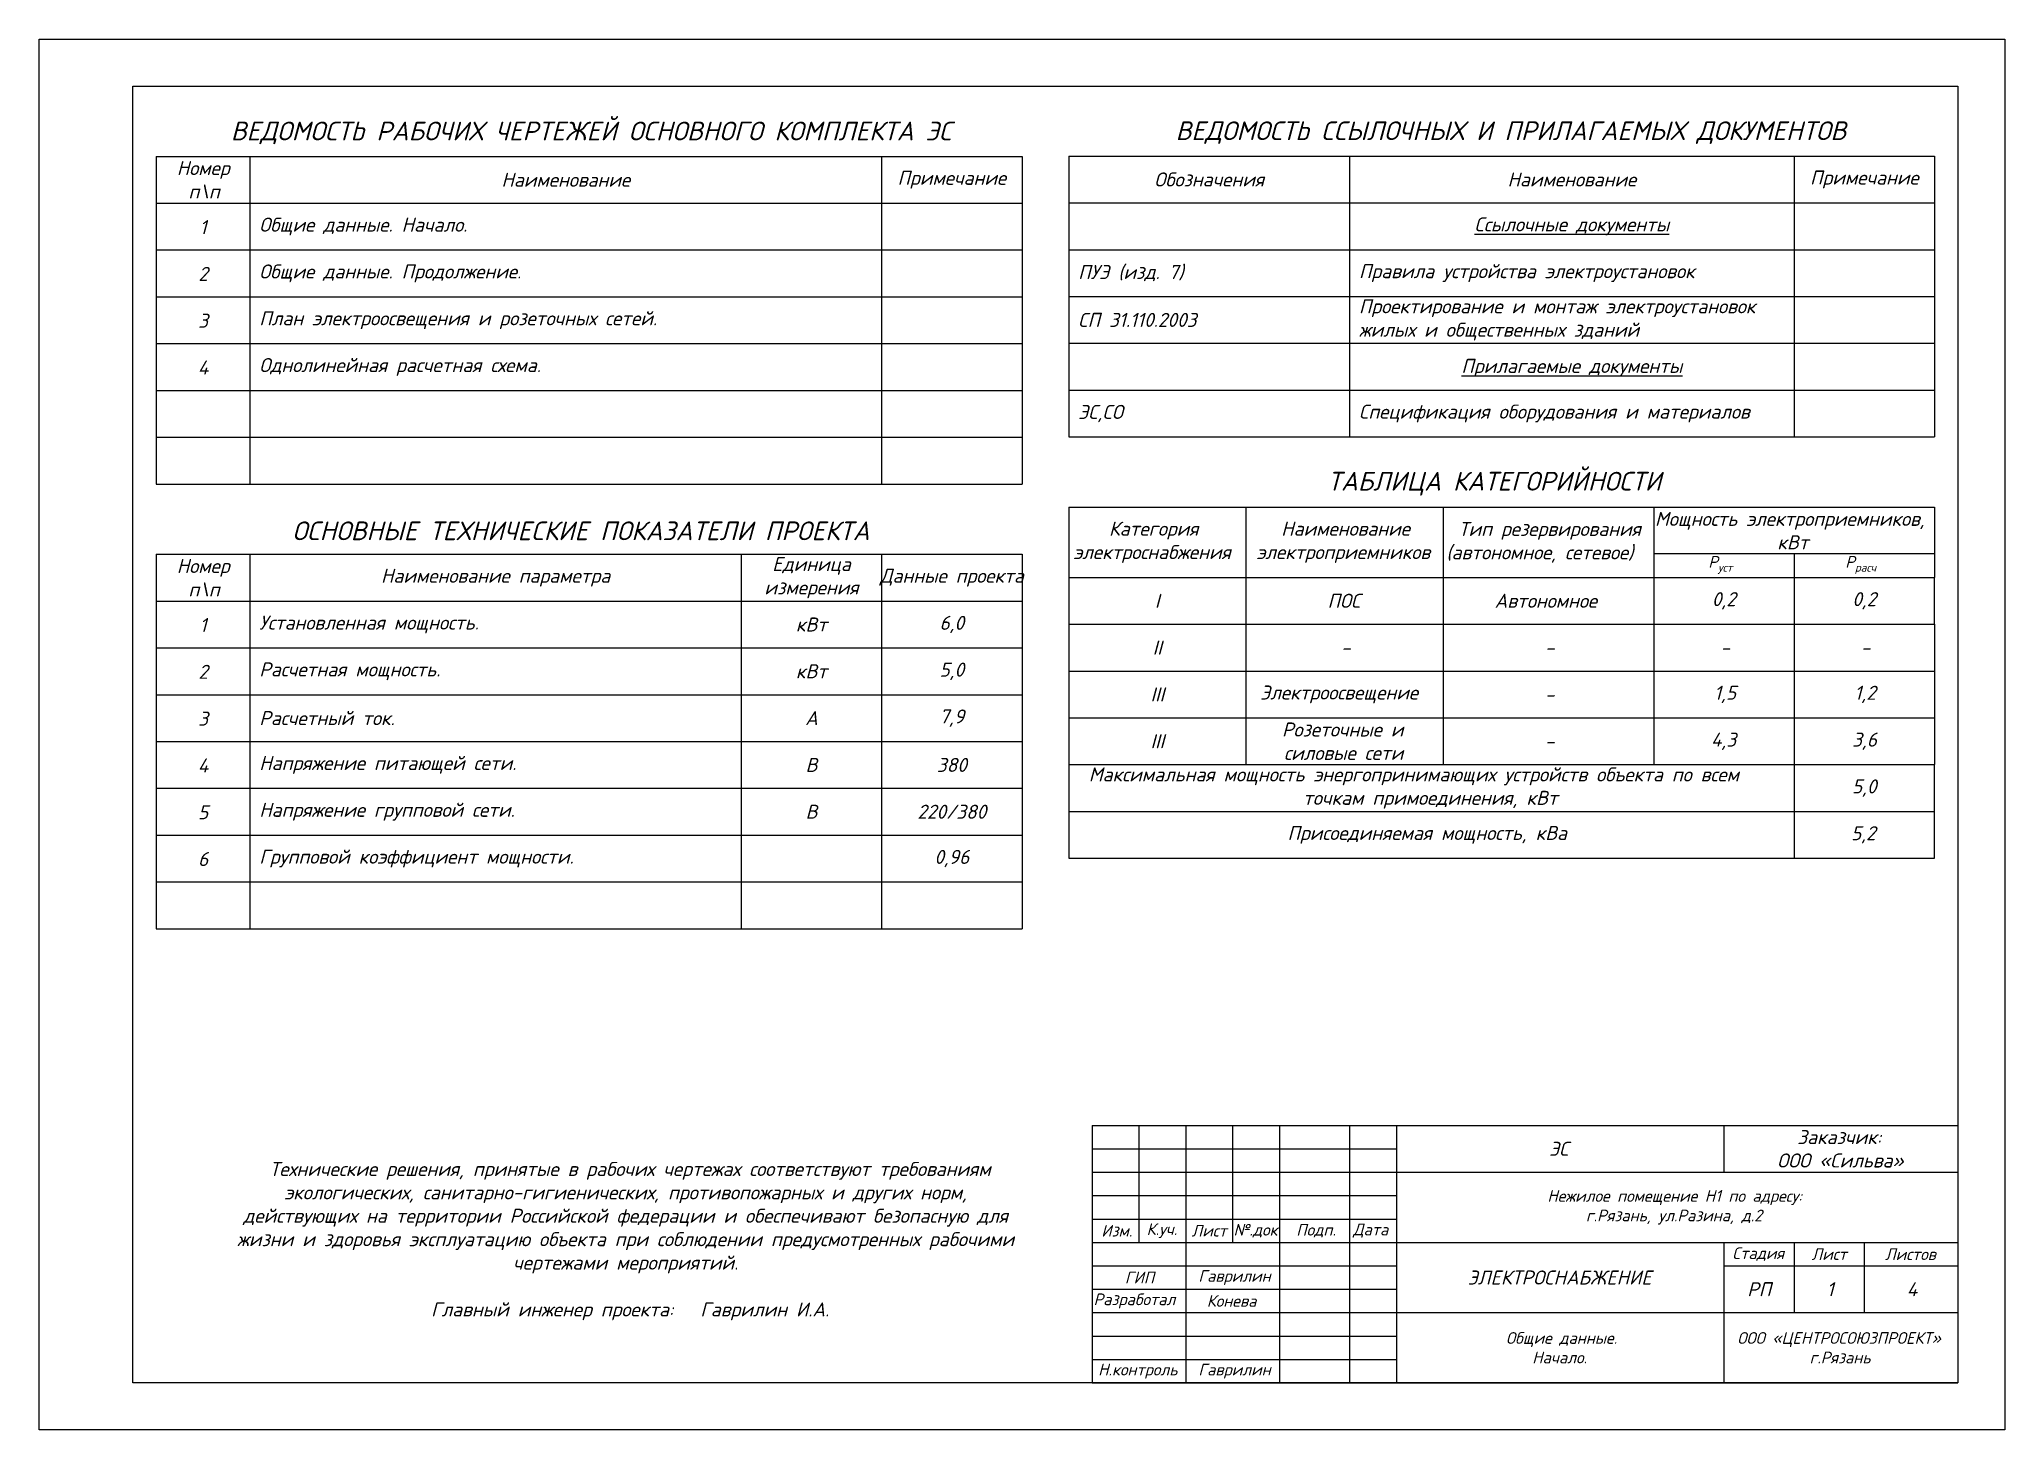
# Paper-space layout 'ОД.1' of a CAD drawing. Header units: millimetres. Extents: x -3 to 417, y -3 to 294.
import ezdxf

# ---------------------------------------------------------------- set-up
doc = ezdxf.new("R2010")
doc.units = ezdxf.units.MM
doc.layers.add('Оформление', color=204, linetype='Continuous', lineweight=25)
doc.styles.get("Standard").update_dxf_attribs({"font": 'txt.shx'})

# ---------------------------------------------------------------- blocks, each defined once
blk = doc.blocks.new('Рамка и штамп')
for p, q in [((0, 297), (420, 297)), ((0, 0), (0, 297)), ((420, 297), (420, 0)), ((20, 287), (410, 287)), ((20, 10), (20, 287)), ((410, 287), (410, 10)), ((225, 65), (410, 65)), ((225, 65), (225, 10)), ((235, 65), (235, 40)), ((245, 65), (245, 10)), ((255, 65), (255, 40)), ((265, 65), (265, 10)), ((280, 65), (280, 10)), ((290, 65), (290, 10)), ((360, 65), (360, 55)), ((225, 60), (290, 60)), ((225, 55), (410, 55)), ((225, 50), (290, 50)), ((225, 45), (290, 45)), ((225, 40), (410, 40)), ((360, 40), (360, 10)), ((375, 40), (375, 25)), ((390, 40), (390, 25)), ((225, 35), (290, 35)), ((280, 35), (290, 35)), ((360, 35), (410, 35)), ((390, 35), (390, 25)), ((225, 30), (290, 30)), ((280, 30), (280, 25)), ((225, 25), (410, 25)), ((225, 20), (290, 20)), ((225, 15), (290, 15)), ((410, 10), (20, 10)), ((225, 10), (410, 10)), ((230, 10), (295, 10)), ((420, 0), (0, 0))]:
    blk.add_line(p, q)
at = {"layer": 'Оформление', "attachment_point": 4}
for s, insert, char_height, width in [('\\pi1.945;{\\fISOCPEUR|b0|i1|c204|p34;Изм.}', (225, 42.5), 2.5, 9.9961), ('\\pi1.6222;{\\fISOCPEUR|b0|i1|c204|p34;К.уч.}', (235, 42.5), 2.5, 10), ('\\pi1.2108;{\\fISOCPEUR|b0|i1|c204|p34;Лист}', (245.02, 42.5), 2.5, 9.9784), ('\\pi0.19697;{\\fISOCPEUR|b0|i1|c204|p34;№.док.}', (255, 42.5), 2.5, 10), ('\\pi3.6042;{\\fISOCPEUR|b0|i1|c204|p34;Подп.}', (265, 42.5), 2.5, 15), ('\\pi0.73106;{\\fISOCPEUR|b0|i1|c204|p34;Дата}', (280, 42.5), 2.5, 10), ('\\pi1.7964;{\\fISOCPEUR|b0|i1|c204|p34;Стадия}', (360, 37.5), 2.5, 15), ('\\pi3.7216;{\\fISOCPEUR|b0|i1|c204|p34;Лист}', (375, 37.5), 2.5, 15), ('\\pi4.4242;{\\fISOCPEUR|b0|i1|c204|p34;Листов}', (390, 37.49), 2.5, 20), ('\\pi6.9848;{\\fISOCPEUR|b0|i1|c204|p34;ГИП}', (225, 32.5), 2.5, 20), ('\\pi4.9693;{\\fISOCPEUR|b0|i1|c204|p34;РП}', (360, 30), 3, 15), ('\\pi0.28977;{\\fISOCPEUR|b0|i1|c204|p34;Разработал}', (225, 27.5), 2.5, 20), ('\\pi2.8494;{\\fISOCPEUR|b0|i1|c204|p34;ООО «ЦЕНТРОСОЮЗПРОЕКТ»\\P\\pi18.316;г.Рязань}', (360, 17.5), 2.5, 50), ('\\pi1.2727;{\\fISOCPEUR|b0|i1|c204|p34;Н.контроль}', (225, 12.5), 2.5, 20), ('\\pi2.6847;{\\fISOCPEUR|b0|i1|c204|p34;Гаврилин}', (245, 12.5), 2.5, 20)]:
    blk.add_mtext(s, dxfattribs=dict(at, insert=insert, char_height=char_height, width=width))

psp = doc.layouts.new('ОД.1')

# ---------------------------------------------------------------- linework, layer by layer
at = {"layer": 'Оформление'}
for p, q in [((21.87, 268.89), (206.87, 268.89)), ((21.87, 268.89), (21.87, 258.89)), ((41.87, 268.89), (41.87, 258.89)), ((176.87, 268.89), (176.87, 258.89)), ((206.87, 268.89), (206.87, 258.89)), ((216.87, 268.95), (401.87, 268.95)), ((216.87, 268.95), (216.87, 258.95)), ((276.87, 268.95), (276.87, 258.95)), ((371.87, 268.95), (371.87, 258.95)), ((401.87, 268.95), (401.87, 258.95)), ((21.87, 258.89), (206.87, 258.89)), ((21.87, 258.89), (21.87, 248.89)), ((41.87, 258.89), (41.87, 248.89)), ((176.87, 258.89), (176.87, 248.89)), ((206.87, 258.89), (206.87, 248.89)), ((216.87, 258.95), (401.87, 258.95)), ((216.87, 258.95), (216.87, 248.95)), ((276.87, 258.95), (276.87, 248.95)), ((371.87, 258.95), (371.87, 248.95)), ((401.87, 258.95), (401.87, 248.95)), ((21.87, 248.89), (206.87, 248.89)), ((21.87, 248.89), (21.87, 238.89)), ((41.87, 248.89), (41.87, 238.89)), ((176.87, 248.89), (176.87, 238.89)), ((206.87, 248.89), (206.87, 238.89)), ((216.87, 248.95), (401.87, 248.95)), ((216.87, 248.95), (216.87, 238.95)), ((276.87, 248.95), (276.87, 238.95)), ((371.87, 248.95), (371.87, 238.95)), ((401.87, 248.95), (401.87, 238.95)), ((21.87, 238.89), (206.87, 238.89)), ((21.87, 238.89), (21.87, 228.89)), ((41.87, 238.89), (41.87, 228.89)), ((176.87, 238.89), (176.87, 228.89)), ((206.87, 238.89), (206.87, 228.89)), ((216.87, 238.95), (401.87, 238.95)), ((216.87, 238.95), (216.87, 228.95)), ((276.87, 238.95), (276.87, 228.95)), ((371.87, 238.95), (371.87, 228.95)), ((401.87, 238.95), (401.87, 228.95)), ((21.87, 228.89), (206.87, 228.89)), ((21.87, 228.89), (21.87, 218.89)), ((41.87, 228.89), (41.87, 218.89)), ((176.87, 228.89), (176.87, 218.89)), ((206.87, 228.89), (206.87, 218.89)), ((216.87, 228.95), (401.87, 228.95)), ((216.87, 228.95), (216.87, 218.95)), ((276.87, 228.95), (276.87, 218.95)), ((371.87, 228.95), (371.87, 218.95)), ((401.87, 228.95), (401.87, 218.95)), ((21.87, 218.89), (206.87, 218.89)), ((21.87, 218.89), (21.87, 208.89)), ((41.87, 218.89), (41.87, 208.89)), ((176.87, 218.89), (176.87, 208.89)), ((206.87, 218.89), (206.87, 208.89)), ((216.87, 218.95), (401.87, 218.95)), ((216.87, 218.95), (216.87, 208.95)), ((276.87, 218.95), (276.87, 208.95)), ((371.87, 218.95), (371.87, 208.95)), ((401.87, 218.95), (401.87, 208.95)), ((21.87, 208.89), (206.87, 208.89)), ((21.87, 208.89), (21.87, 198.89)), ((41.87, 208.89), (41.87, 198.89)), ((176.87, 208.89), (176.87, 198.89)), ((206.87, 208.89), (206.87, 198.89)), ((216.87, 208.95), (401.87, 208.95)), ((21.87, 198.89), (206.87, 198.89)), ((216.87, 193.95), (401.87, 193.95)), ((216.87, 193.95), (216.87, 178.95)), ((254.69, 193.95), (254.69, 178.95)), ((296.87, 193.95), (296.87, 178.95)), ((341.87, 193.95), (341.87, 178.95)), ((401.87, 193.95), (401.87, 178.95)), ((21.87, 183.89), (206.87, 183.89)), ((21.87, 183.89), (21.87, 173.89)), ((41.87, 183.89), (41.87, 173.89)), ((146.87, 183.89), (146.87, 173.89)), ((176.87, 183.89), (176.87, 173.89)), ((206.87, 183.89), (206.87, 173.89)), ((401.87, 183.95), (341.87, 183.95)), ((371.87, 183.95), (371.87, 178.95)), ((216.87, 178.95), (401.87, 178.95)), ((216.87, 178.95), (216.87, 168.95)), ((254.69, 178.95), (254.69, 168.95)), ((296.87, 178.95), (296.87, 168.95)), ((341.87, 178.95), (341.87, 168.95)), ((371.87, 178.95), (371.87, 168.95)), ((401.87, 168.95), (401.87, 178.95)), ((21.87, 173.89), (206.87, 173.89)), ((21.87, 173.89), (21.87, 163.89)), ((41.87, 173.89), (41.87, 163.89)), ((146.87, 173.89), (146.87, 163.89)), ((176.87, 173.89), (176.87, 163.89)), ((206.87, 173.89), (206.87, 163.89)), ((216.87, 168.95), (401.87, 168.95)), ((216.87, 168.95), (216.87, 158.95)), ((254.69, 168.95), (254.69, 158.95)), ((296.87, 168.95), (296.87, 158.95)), ((341.87, 168.95), (341.87, 158.95)), ((371.87, 168.95), (371.87, 158.95)), ((401.87, 168.95), (401.87, 158.95)), ((21.87, 163.89), (206.87, 163.89)), ((21.87, 163.89), (21.87, 153.89)), ((41.87, 163.89), (41.87, 153.89)), ((146.87, 163.89), (146.87, 153.89)), ((176.87, 163.89), (176.87, 153.89)), ((206.87, 163.89), (206.87, 153.89)), ((216.87, 158.95), (401.87, 158.95)), ((216.87, 158.95), (216.87, 148.95)), ((254.69, 158.95), (254.69, 148.95)), ((296.87, 158.95), (296.87, 148.95)), ((341.87, 158.95), (341.87, 148.95)), ((371.87, 158.95), (371.87, 148.95)), ((401.87, 158.95), (401.87, 148.95)), ((21.87, 153.89), (206.87, 153.89)), ((21.87, 153.89), (21.87, 143.89)), ((41.87, 153.89), (41.87, 143.89)), ((146.87, 153.89), (146.87, 143.89)), ((176.87, 153.89), (176.87, 143.89)), ((206.87, 153.89), (206.87, 143.89)), ((216.87, 148.95), (216.87, 138.95)), ((216.87, 148.95), (401.87, 148.95)), ((254.69, 148.95), (254.69, 138.95)), ((296.87, 148.95), (296.87, 138.95)), ((341.87, 148.95), (341.87, 138.95)), ((371.87, 148.95), (371.87, 138.95)), ((401.87, 148.95), (401.87, 138.95)), ((21.87, 143.89), (206.87, 143.89)), ((21.87, 143.89), (21.87, 133.89)), ((41.87, 143.89), (41.87, 133.89)), ((146.87, 143.89), (146.87, 133.89)), ((176.87, 143.89), (176.87, 133.89)), ((206.87, 143.89), (206.87, 133.89)), ((216.87, 138.95), (216.87, 128.95)), ((216.87, 138.95), (401.87, 138.95)), ((371.87, 138.95), (371.87, 128.95)), ((401.87, 128.95), (401.87, 138.95)), ((21.87, 133.89), (206.87, 133.89)), ((21.87, 133.89), (21.87, 123.89)), ((41.87, 133.89), (41.87, 123.89)), ((146.87, 133.89), (146.87, 123.89)), ((176.87, 133.89), (176.87, 123.89)), ((206.87, 133.89), (206.87, 123.89)), ((216.87, 128.95), (401.87, 128.95)), ((216.87, 128.95), (216.87, 118.95)), ((371.87, 128.95), (371.87, 118.95)), ((401.87, 118.95), (401.87, 128.95)), ((21.87, 123.89), (206.87, 123.89)), ((21.87, 123.89), (21.87, 113.89)), ((41.87, 123.89), (41.87, 113.89)), ((146.87, 123.89), (146.87, 113.89)), ((176.87, 123.89), (176.87, 113.89)), ((206.87, 123.89), (206.87, 113.89)), ((216.87, 118.95), (401.87, 118.95)), ((21.87, 113.89), (206.87, 113.89)), ((21.87, 113.89), (21.87, 103.89)), ((41.87, 113.89), (41.87, 103.89)), ((146.87, 113.89), (146.87, 103.89)), ((176.87, 113.89), (176.87, 103.89)), ((206.87, 113.89), (206.87, 103.89)), ((21.87, 103.89), (206.87, 103.89))]:
    psp.add_line(p, q, dxfattribs=at)

# ---------------------------------------------------------------- block references
psp.add_blockref('Рамка и штамп', (-3.13, -3.11), dxfattribs=at)

# ---------------------------------------------------------------- texts
for s, insert, char_height, width, attachment_point in [('{\\fISOCPEUR|b0|i1|c204|p34;ВЕДОМОСТЬ РАБОЧИХ ЧЕРТЕЖЕЙ ОСНОВНОГО КОМПЛЕКТА ЭС}', (114.8, 273.89), 4, 165.8692, 5), ('{\\fISOCPEUR|b0|i1|c204|p34;ВЕДОМОСТЬ ССЫЛОЧНЫХ И ПРИЛАГАЕМЫХ ДОКУМЕНТОВ}', (311.34, 273.95), 4, 169.5137, 5), ('\\pi4.3773;{\\fISOCPEUR|b0|i1|c204|p34;Номер\\P\\pi6.8614;п\\\\п}', (21.87, 263.89), 3, 20, 4), ('{\\fISOCPEUR|b0|i1|c204|p34;Наименование}', (109.37, 263.89), 3, 135, 5), ('{\\fISOCPEUR|b0|i1|c204|p34;Примечание}', (191.87, 263.89), 3, 30, 5), ('{\\fISOCPEUR|b0|i1|c204|p34;Обозначения}', (246.87, 263.95), 3, 60, 5), ('{\\fISOCPEUR|b0|i1|c204|p34;Наименование}', (324.37, 263.95), 3, 95, 5), ('{\\fISOCPEUR|b0|i1|c204|p34;Примечание}', (386.87, 263.95), 3, 30, 5), ('{\\fISOCPEUR|b0|i1|c204|p34;1}', (31.87, 253.78), 3, 20, 5), ('\\pl2;{\\fISOCPEUR|b0|i1|c204|p34;Общие данные. Начало.}', (41.87, 253.89), 3, 135, 4), ('{\\fISOCPEUR|b0|i1|c204|p34;\\LСсылочные документы}', (324.37, 253.95), 3, 95, 5), ('{\\fISOCPEUR|b0|i1|c204|p34;2}', (31.87, 243.78), 3, 20, 5), ('\\pl2;{\\fISOCPEUR|b0|i1|c204|p34;Общие данные. Продолжение.}', (41.87, 243.89), 3, 135, 4), ('\\pl2;{\\fISOCPEUR|b0|i1|c204|p34;ПУЭ (изд. 7)}', (216.87, 243.95), 3, 60, 4), ('\\pl2;{\\fISOCPEUR|b0|i1|c204|p34;Правила устройства электроустановок}', (276.87, 243.95), 3, 95, 4), ('{\\fISOCPEUR|b0|i1|c204|p34;3}', (31.87, 233.78), 3, 20, 5), ('\\pl2;{\\fISOCPEUR|b0|i1|c204|p34;План электроосвещения и розеточных сетей.}', (41.87, 233.89), 3, 135, 4), ('\\pl2;{\\fISOCPEUR|b0|i1|c204|p34;СП 31.110.2003}', (216.87, 233.95), 3, 60, 4), ('\\pl2;{\\fISOCPEUR|b0|i1|c204|p34;Проектирование и монтаж электроустановок\\Pжилых и общественных зданий}', (276.87, 233.95), 3, 95, 4), ('{\\fISOCPEUR|b0|i1|c204|p34;4}', (31.87, 223.78), 3, 20, 5), ('\\pl2;{\\fISOCPEUR|b0|i1|c204|p34;Однолинейная расчетная схема.}', (41.87, 223.89), 3, 135, 4), ('{\\fISOCPEUR|b0|i1|c204|p34;\\LПрилагаемые документы}', (324.37, 223.71), 3, 95, 5), ('\\pl2;{\\fISOCPEUR|b0|i1|c204|p34;ЭС\\fISOCPEUR|b0|i1|c0|p34;,\\fISOCPEUR|b0|i1|c204|p34;СО}', (216.87, 213.95), 3, 60, 4), ('\\pl2;{\\fISOCPEUR|b0|i1|c204|p34;Спецификация оборудования и материалов}', (276.87, 213.95), 3, 95, 4), ('{\\fISOCPEUR|b0|i1|c204|p34;ТАБЛИЦА КАТЕГОРИЙНОСТИ}', (307.83, 198.95), 4, 130.3536, 5), ('{\\fISOCPEUR|b0|i1|c204|p34;ОСНОВНЫЕ ТЕХНИЧЕСКИЕ ПОКАЗАТЕЛИ ПРОЕКТА}', (112.62, 188.89), 4, 130.3536, 5), ('\\pi8.5779;{\\fISOCPEUR|b0|i1|c204|p34;Категория \\P\\pi0.96654;электроснабжения}', (216.87, 186.45), 3, 37.8217, 4), ('\\pi7.5641;{\\fISOCPEUR|b0|i1|c204|p34;Наименование \\P\\pi2.2801;электроприемников}', (254.69, 186.45), 3, 42.1783, 4), ('\\pi3.2875;{\\fISOCPEUR|b0|i1|c204|p34;Тип резервирования \\P\\pi0.67727;(автономное, сетевое)}', (296.87, 186.45), 3, 45, 4), ('\\pi0.25682;{\\fISOCPEUR|b0|i1|c204|p34;Мощность электроприемников, \\P\\pi26.397;кВт}', (341.87, 188.95), 3, 60, 4), ('\\pi4.3773;{\\fISOCPEUR|b0|i1|c204|p34;Номер\\P\\pi6.8614;п\\\\п}', (21.87, 178.89), 3, 20, 4), ('{\\fISOCPEUR|b0|i1|c204|p34;Наименование параметра}', (94.37, 178.89), 3, 105, 5), ('{\\fISOCPEUR|b0|i1|c204|p34;Единица \\Pизмерения}', (161.87, 178.89), 3, 30, 5), ('{\\fISOCPEUR|b0|i1|c204|p34;Данные проекта}', (191.87, 178.89), 3, 30, 5), ('\\A1;\\pi11.666;{\\fISOCPEUR|b0|i1|c0|p34;P\\H0.7x;\\S^ уст;}', (341.87, 181.85), 2.5, 30, 4), ('\\A1;\\pi10.937;{\\fISOCPEUR|b0|i1|c0|p34;P\\H0.7x;\\S^ расч;}', (371.87, 181.85), 2.5, 30, 4), ('\\pi18.399;{\\fISOCPEUR|b0|i1|c0|p34;I}', (216.87, 173.95), 3, 37.8217, 4), ('\\pi17.472;{\\fISOCPEUR|b0|i1|c204|p34;ПОС}', (254.69, 173.95), 3, 42.1783, 4), ('\\pi10.994;{\\fISOCPEUR|b0|i1|c204|p34;Автономное}', (296.87, 173.95), 3, 45, 4), ('\\pi12.425;{\\fISOCPEUR|b0|i1|c204|p34;0,\\fISOCPEUR|b0|i1|c0|p34;2}', (341.87, 173.95), 3, 30, 4), ('\\pi12.425;{\\fISOCPEUR|b0|i1|c204|p34;0,\\fISOCPEUR|b0|i1|c0|p34;2}', (371.87, 173.95), 3, 30, 4), ('{\\fISOCPEUR|b0|i1|c204|p34;1}', (31.87, 168.78), 3, 20, 5), ('\\pl2;{\\fISOCPEUR|b0|i1|c204|p34;Установленная мощность.}', (41.87, 168.89), 3, 105, 4), ('{\\fISOCPEUR|b0|i1|c204|p34;кВт}', (161.87, 168.89), 3, 30, 5), ('{\\fISOCPEUR|b0|i1|c0|p34;6\\fISOCPEUR|b0|i1|c204|p34;,0}', (191.87, 168.89), 3, 30, 5), ('\\pi17.934;{\\fISOCPEUR|b0|i1|c0|p34;II}', (216.87, 163.95), 3, 37.8217, 4), ('{\\fISOCPEUR|b0|i1|c204|p34;2}', (31.87, 158.78), 3, 20, 5), ('\\pl2;{\\fISOCPEUR|b0|i1|c204|p34;Расчетная мощность.}', (41.87, 158.89), 3, 105, 4), ('{\\fISOCPEUR|b0|i1|c204|p34;кВт}', (161.87, 158.89), 3, 30, 5), ('{\\fISOCPEUR|b0|i1|c204|p34;5,0}', (191.87, 158.89), 3, 30, 5), ('\\pi20.319;{\\fISOCPEUR|b0|i1|c204|p34;-}', (254.69, 163.95), 3, 42.1783, 4), ('\\pi21.73;{\\fISOCPEUR|b0|i1|c204|p34;-}', (296.87, 163.95), 3, 45, 4), ('\\pi14.23;{\\fISOCPEUR|b0|i1|c204|p34;-}', (341.87, 163.95), 3, 30, 4), ('\\pi14.23;{\\fISOCPEUR|b0|i1|c204|p34;-}', (371.87, 163.95), 3, 30, 4), ('\\pi17.468;{\\fISOCPEUR|b0|i1|c0|p34;III}', (216.87, 153.95), 3, 37.8217, 4), ('\\pi3.0596;{\\fISOCPEUR|b0|i1|c204|p34;Электроосвещение}', (254.69, 153.95), 3, 42.1783, 4), ('\\pi12.903;{\\fISOCPEUR|b0|i1|c204|p34;1,5}', (341.87, 153.95), 3, 30, 4), ('\\pi12.893;{\\fISOCPEUR|b0|i1|c204|p34;1,2}', (371.87, 153.95), 3, 30, 4), ('\\pi21.73;{\\fISOCPEUR|b0|i1|c204|p34;-}', (296.87, 153.95), 3, 45, 4), ('{\\fISOCPEUR|b0|i1|c204|p34;3}', (31.87, 148.78), 3, 20, 5), ('\\pl2;{\\fISOCPEUR|b0|i1|c204|p34;Расчетный ток.}', (41.87, 148.89), 3, 105, 4), ('{\\fISOCPEUR|b0|i1|c204|p34;А}', (161.87, 148.89), 3, 30, 5), ('{\\fISOCPEUR|b0|i1|c0|p34;7\\fISOCPEUR|b0|i1|c204|p34;,\\fISOCPEUR|b0|i1|c0|p34;9}', (191.87, 148.89), 3, 30, 5), ('\\pi7.7278;{\\fISOCPEUR|b0|i1|c204|p34;Розеточные и \\P\\pi8.1676;силовые сети}', (254.69, 143.95), 3, 42.1783, 4), ('\\pi17.468;{\\fISOCPEUR|b0|i1|c0|p34;III}', (216.87, 143.95), 3, 37.8217, 4), ('\\pi21.73;{\\fISOCPEUR|b0|i1|c204|p34;-}', (296.87, 143.95), 3, 45, 4), ('\\pi12.232;{\\fISOCPEUR|b0|i1|c204|p34;4,3}', (341.87, 143.95), 3, 30, 4), ('\\pi12.393;{\\fISOCPEUR|b0|i1|c204|p34;3,6}', (371.87, 143.95), 3, 30, 4), ('{\\fISOCPEUR|b0|i1|c204|p34;4}', (31.87, 138.78), 3, 20, 5), ('\\pl2;{\\fISOCPEUR|b0|i1|c204|p34;Напряжение питающей сети.}', (41.87, 138.89), 3, 105, 4), ('{\\fISOCPEUR|b0|i1|c204|p34;В}', (161.87, 138.89), 3, 30, 5), ('{\\fISOCPEUR|b0|i1|c0|p34;380}', (191.87, 138.89), 3, 30, 5), ('\\pi4.2625;{\\fISOCPEUR|b0|i1|c204|p34;Максимальная мощность энергопринимающих устройств объекта по всем \\P\\pi50.053;точкам примоединения, кВт}', (216.87, 133.95), 3, 155, 4), ('\\pi12.358;{\\fISOCPEUR|b0|i1|c204|p34;5,\\fISOCPEUR|b0|i1|c0|p34;0}', (371.87, 133.95), 3, 30, 4), ('{\\fISOCPEUR|b0|i1|c204|p34;5}', (31.87, 128.78), 3, 20, 5), ('\\pl2;{\\fISOCPEUR|b0|i1|c204|p34;Напряжение групповой сети.}', (41.87, 128.89), 3, 105, 4), ('{\\fISOCPEUR|b0|i1|c204|p34;В}', (161.87, 128.89), 3, 30, 5), ('{\\fISOCPEUR|b0|i1|c204|p34;220\\fISOCPEUR|b0|i1|c0|p34;/380}', (191.87, 128.89), 3, 30, 5), ('\\pi46.731;{\\fISOCPEUR|b0|i1|c204|p34;Присоединяемая мощность, кВа}', (216.87, 123.95), 3, 155, 4), ('\\pi12.159;{\\fISOCPEUR|b0|i1|c0|p34;5\\fISOCPEUR|b0|i1|c204|p34;,\\fISOCPEUR|b0|i1|c0|p34;2}', (371.87, 123.95), 3, 30, 4), ('{\\fISOCPEUR|b0|i1|c204|p34;6}', (31.87, 118.78), 3, 20, 5), ('\\pl2;{\\fISOCPEUR|b0|i1|c204|p34;Групповой коэффициент мощности.}', (41.87, 118.89), 3, 105, 4), ('{\\fISOCPEUR|b0|i1|c204|p34;0,96}', (191.87, 118.89), 3, 30, 5), ('\\pi15.663;{\\fISOCPEUR|b0|i1|c204|p34;Заказчик:\\fISOCPEUR|b0|i1|c0|p34;\\P\\pi11.377;\\fISOCPEUR|b0|i1|c204|p34;ООО \\fISOCPEUR|b0|i1|c0|p34;«\\fISOCPEUR|b0|i1|c204|p34;Сильва\\fISOCPEUR|b0|i1|c0|p34;»}', (356.87, 56.89), 3, 50, 4), ('\\pi32.627;{\\fISOCPEUR|b0|i1|c204|p34;ЭС}', (286.87, 56.89), 3, 70, 4), ('{\\fISOCPEUR|b0|i1|c204|p34;^IТехнические решения, принятые в рабочих чертежах соответствуют требованиям экологических, санитарно-гигиенических, противопожарных и других норм, действующих на территории Российской федерации и обеспечивают безопасную для жизни и здоровья эксплуатацию объекта при соблюдении предусмотренных рабочими чертежами мероприятий.\\P\\P^IГлавный инженер проекта:^I^I^IГаврилин И.А.}', (122.16, 37.17), 3, 168.4893, 5), ('\\pi32.266;{\\fISOCPEUR|b0|i1|c204|p34;Нежилое помещение Н1 по адресу:\\P\\pi40.511;г.Рязань, ул.Разина, д.2}', (286.87, 44.39), 2.5, 120, 4), ('\\pi2.6847;{\\fISOCPEUR|b0|i1|c204|p34;Гаврилин}', (241.87, 29.39), 2.5, 20, 4), ('\\pi15.235;{\\fISOCPEUR|b0|i1|c204|p34;ЭЛЕКТРОСНАБЖЕНИЕ}', (286.87, 29.39), 3, 70, 4), ('\\pi4.4867;{\\fISOCPEUR|b0|i1|c204|p34;Конева}', (241.87, 24.39), 2.5, 20, 4), ('\\pi6.9557;{\\fISOCPEUR|b0|i1|c204|p34;1}', (371.87, 26.89), 3, 15, 4), ('\\pi9.0739;{\\fISOCPEUR|b0|i1|c204|p34;4}', (386.87, 26.89), 3, 20, 4), ('\\pi23.413;{\\fISOCPEUR|b0|i1|c204|p34;Общие данные.\\P\\pi29.034;Начало.}', (286.87, 14.39), 2.5, 70, 4)]:
    psp.add_mtext(s, dxfattribs=dict(at, insert=insert, char_height=char_height, width=width, attachment_point=attachment_point))

doc.saveas('drawing.dxf')
